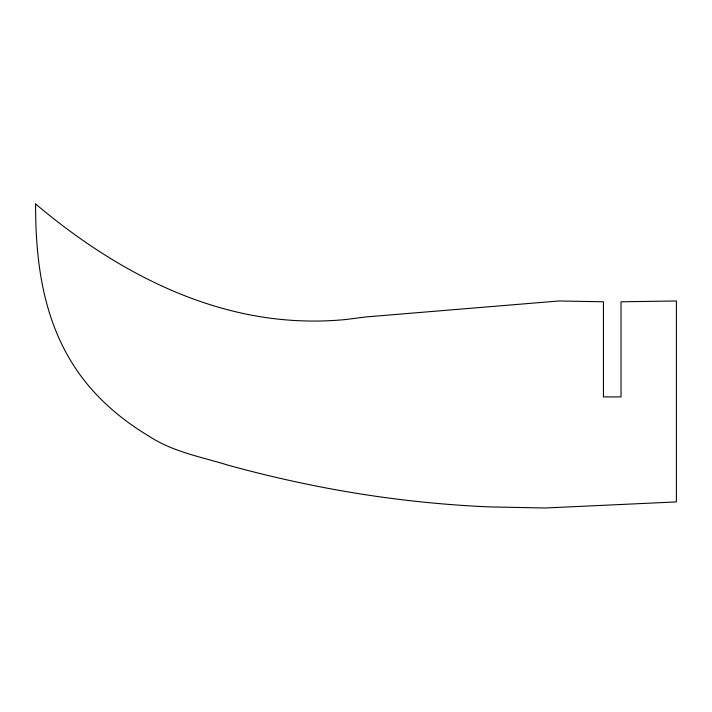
<?xml version="1.0" encoding="UTF-8"?>
<svg xmlns="http://www.w3.org/2000/svg" width="712" height="712" viewBox="0 0 712 712"><rect width="100%" height="100%" fill="white"/><g stroke="black" fill="none" stroke-linecap="round" stroke-linejoin="round"><path stroke-width="1.07" d="M35.6 203.988C35.431 254.389 41.376 306.427 65.459 351.488A205.003 205.003 0 0 0 76.549 369.857C95.096 397.163 120.595 419.226 148.826 436.064C172.829 451.933 201.594 456.953 228.65 465.345C272.046 477.262 316.075 486.892 360.53 493.959A1147.281 1147.281 0 0 0 488.922 506.882L545.081 508.012L676.4 501.916L676.4 300.98L621.024 301.79L621.024 396.913L603.447 396.913L603.447 301.79L558.956 300.98L366.377 316.893L345.712 319.528A331.57 331.57 0 0 1 283.688 319.679C190.567 311.162 105.963 263.298 35.6 203.988"/></g></svg>
